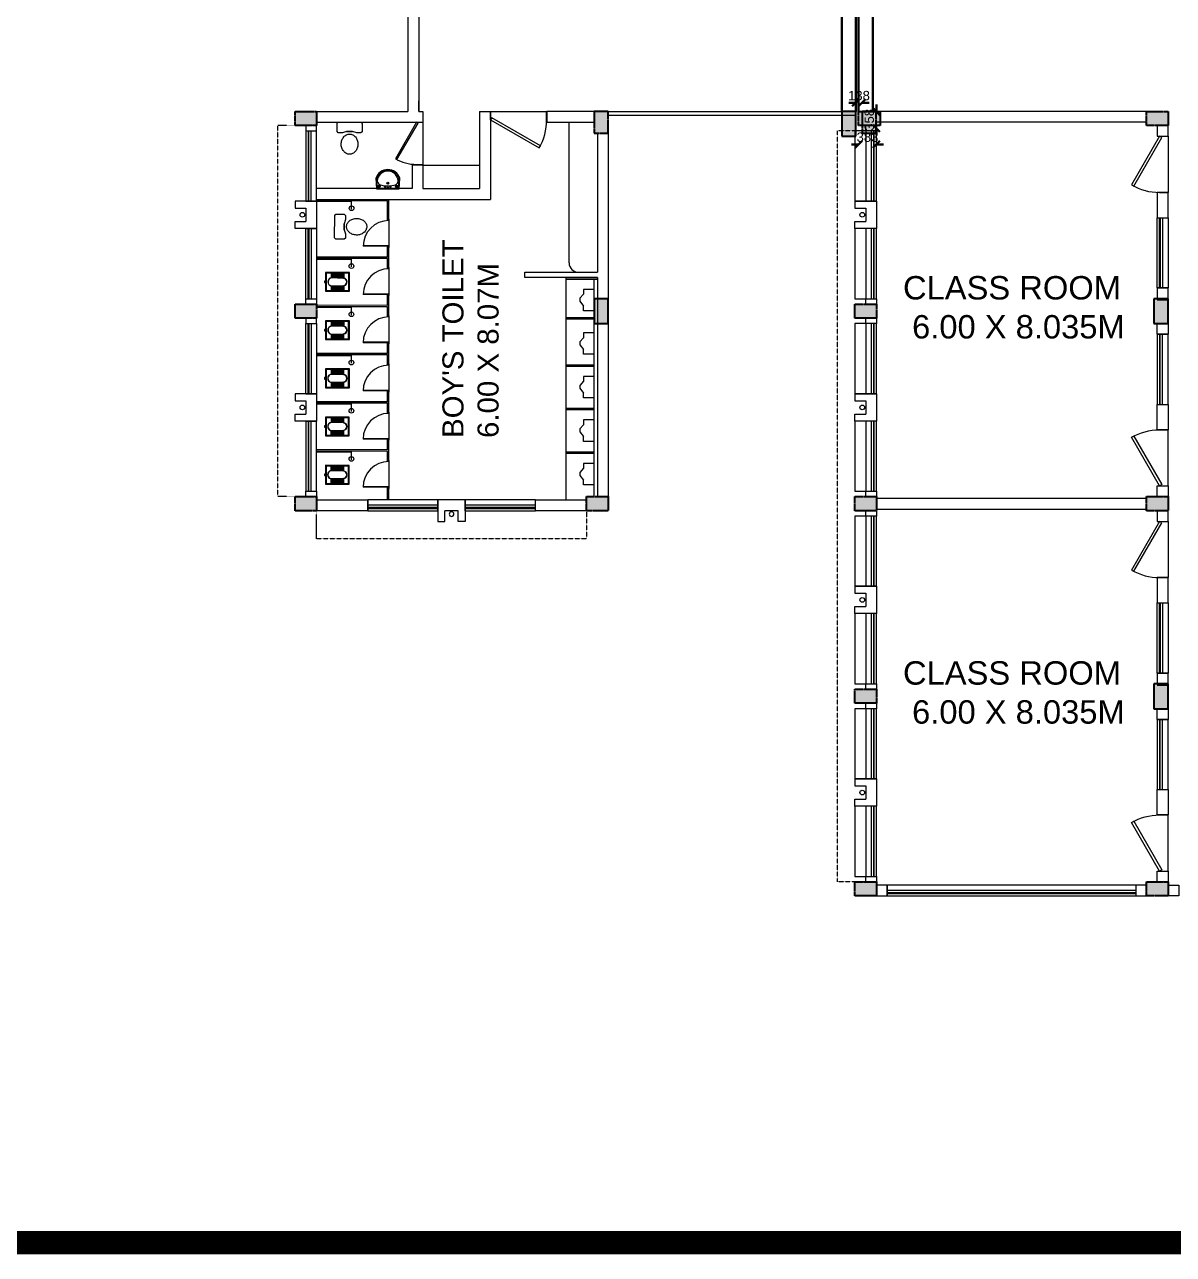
# Model space of a CAD drawing. Header units: inches. Extents: x 719368 to 6315912, y -2624014 to 446967.
# Drawn here: x 6043780 to 6068327, y -2162988 to -2136711 of the extents above; entities that cross this region are included whole.
import ezdxf
from ezdxf.lldxf.tags import DXFTag

# ---------------------------------------------------------------- set-up
doc = ezdxf.new("R2010")
doc.units = ezdxf.units.IN
doc.header["$LTSCALE"] = 20
doc.header["$MEASUREMENT"] = 0
doc.header["$PDMODE"] = 3
doc.linetypes.add('CENTER2', pattern=[1.125, 0.75, -0.125, 0.125, -0.125])
doc.linetypes.add('DASHED2', pattern=[0.375, 0.25, -0.125])
doc.layers.get('0').update_dxf_attribs({"color": 51, "lineweight": 30})
doc.layers.get('Defpoints').update_dxf_attribs({"lineweight": 25})
for name, color, linetype, lineweight in [('CLL LEV.', 252, 'Continuous', 18), ('COL HATCH', 254, 'Continuous', 5), ('COLUMN', 2, 'Continuous', 25), ('CUBICAL TOILET', 160, 'Continuous', 9), ('DOOR', 43, 'Continuous', 13), ('FIXTURE', 15, 'DASHDOT', 9), ('Furniture', 13, 'Continuous', 13), ('PROJ.', 30, 'DASHED2', 13), ('Railing', 34, 'Continuous', 20), ('STAIR', 4, 'Continuous', 25), ('Text', 7, 'Continuous', 15), ('Ventilator', 6, 'DASHED', 20), ('WALL', 1, 'Continuous', 18), ('window', 71, 'Continuous', 18), ('Window-Wall', 7, 'Continuous', 20)]:
    doc.layers.add(name, color=color, linetype=linetype, lineweight=lineweight)
doc.layers.add('expension joint', color=248, linetype='Continuous')
doc.styles.add('BOLD', font='arial.ttf')
doc.styles.add('L120', font='simplex.shx', dxfattribs={"height": 1})
tags = doc.linetypes.add('DASHDOT', pattern=[1, 0.5, -0.25, 0, -0.25]).pattern_tags.tags
tags[10:11] = [DXFTag(74, 4), DXFTag(75, 0), DXFTag(340, '0'), DXFTag(46, 1.0), DXFTag(50, 0.0), DXFTag(44, 0.0), DXFTag(45, 0.0)]
tags[8:9] = [DXFTag(74, 4), DXFTag(75, 0), DXFTag(340, '0'), DXFTag(46, 1.0), DXFTag(50, 0.0), DXFTag(44, 0.0), DXFTag(45, 0.0)]
tags[6:7] = [DXFTag(74, 4), DXFTag(75, 0), DXFTag(340, '0'), DXFTag(46, 1.0), DXFTag(50, 0.0), DXFTag(44, 0.0), DXFTag(45, 0.0)]
tags[4:5] = [DXFTag(74, 4), DXFTag(75, 0), DXFTag(340, '0'), DXFTag(46, 1.0), DXFTag(50, 0.0), DXFTag(44, 0.0), DXFTag(45, 0.0)]
tags = doc.linetypes.add('DASHED', pattern=[0.75, 0.5, -0.25]).pattern_tags.tags
tags[6:7] = [DXFTag(74, 4), DXFTag(75, 0), DXFTag(340, '0'), DXFTag(46, 1.0), DXFTag(50, 0.0), DXFTag(44, 0.0), DXFTag(45, 0.0)]
tags[4:5] = [DXFTag(74, 4), DXFTag(75, 0), DXFTag(340, '0'), DXFTag(46, 1.0), DXFTag(50, 0.0), DXFTag(44, 0.0), DXFTag(45, 0.0)]
doc.dimstyles.new('Copy of S3', dxfattribs={"dimtxt": 200, "dimasz": 150, "dimexe": 5, "dimexo": 5, "dimgap": 50, "dimtad": 1, "dimjust": 1, "dimdec": 0, "dimzin": 3, "dimdsep": 46, "dimtxsty": 'BOLD', "dimblk1": 'OBLIQUE', "dimblk2": 'OBLIQUE', "dimsah": 1, "dimcen": 0.0625, "dimdle": 5, "dimclrd": 230, "dimclre": 251, "dimclrt": 2, "dimadec": 0, "dimazin": 0, "dimtfac": 1, "dimtdec": 0, "dimtix": 1, "dimtofl": 0, "dimtmove": 2, "dimatfit": 3, "dimfxl": 0, "dimtolj": 1, "dimtzin": 2, "dimlwd": -1, "dimlwe": -1, "dimarcsym": 0})

# ---------------------------------------------------------------- blocks, each defined once
blk = doc.blocks.new('VENTILATOR')
at = {"layer": 'Ventilator', "ltscale": 0.02}
for p, q in [((-0.18, -1.5), (-0.18, 0)), ((-0.165, 0), (-0.165, -1.5))]:
    blk.add_line(p, q, dxfattribs=at)
at = {"layer": 'Window-Wall'}
for p, q in [((-0.23, 0), (0, 0)), ((-0.23, -1.5), (-0.23, 0)), ((-0.115, 0), (-0.115, -1.5)), ((0, 0), (0, -1.5)), ((-0.23, -1.5), (0, -1.5))]:
    blk.add_line(p, q, dxfattribs=at)
blk = doc.blocks.new('1.5 M Window')
at = {"layer": 'CLL LEV.'}
for p, q in [((-0.23, 0), (-0.46, 0)), ((-0.46, 0), (-0.46, -1.5)), ((-0.46, -1.5), (-0.23, -1.5))]:
    blk.add_line(p, q, dxfattribs=at)
at = {"layer": 'window'}
for p, q in [((-0.065, 0), (-0.065, -1.5)), ((-0.05, -1.5), (-0.05, 0))]:
    blk.add_line(p, q, dxfattribs=at)
at = {"layer": 'Window-Wall'}
for p, q in [((0, 0), (-0.23, 0)), ((-0.23, 0), (-0.23, -1.5)), ((-0.115, 0), (-0.115, -1.5)), ((0, -1.5), (0, 0)), ((-0.23, -1.5), (0, -1.5))]:
    blk.add_line(p, q, dxfattribs=at)
blk = doc.blocks.new('New Shaft')
at = {"layer": 'FIXTURE'}
blk.add_circle((0.327, -0.302), 0.05, dxfattribs=at)
at = {"layer": 'WALL'}
for p, q in [((0.035, 0), (0.62, 0)), ((0.035, 0), (0.035, -0.46)), ((0.185, -0.46), (0.185, -0.23)), ((0.185, -0.23), (0.47, -0.23)), ((0.47, -0.46), (0.47, -0.23)), ((0.62, 0), (0.62, -0.46)), ((0.035, -0.46), (0.185, -0.46)), ((0.62, -0.46), (0.47, -0.46))]:
    blk.add_line(p, q, dxfattribs=at)
blk = doc.blocks.new('*U81')
for p, q in [((0, 0), (0, 6)), ((40, 0), (40, 6))]:
    blk.add_line(p, q)
blk.add_lwpolyline([(0, 0), (34.64, -20), (35.52, -18.48), (0.88, 1.52)], close=True)
blk.add_arc((0, 0), 40, 330, 360)
blk = doc.blocks.new('New Doors')
at = {"layer": 'DOOR'}
blk.add_line((0, 0.18), (1.199, 0.18), dxfattribs=at)
at = {"layer": 'DOOR', "xscale": 0.0299845412869386, "yscale": 0.0299845412869386, "zscale": 0.0299845412869386}
blk.add_blockref('*U81', (0, 0), dxfattribs=at)
blk = doc.blocks.new('Urinal 1')
for p, q in [((0, 9), (9, 9)), ((0, 9), (0, -9)), ((9, 9), (9, 5)), ((12, 1), (9, 5)), ((12, -1.5), (12, 1)), ((0, -9), (9, -9)), ((9, -5), (12, -1.5)), ((9, -9), (9, -5))]:
    blk.add_line(p, q)
blk = doc.blocks.new('RH 1200')
for p, q in [((21, 0), (21, 43.3)), ((21.7, 0), (21.7, 43.3)), ((-21.7, 0), (21.7, 0)), ((21.7, 0), (21, 0))]:
    blk.add_line(p, q)
at = {"extrusion": (0, 0, -1)}
blk.add_ellipse((21.7, 0), major_axis=(-30.6, 30.6), ratio=1, start_param=5.497787, end_param=7.068583, dxfattribs=at)
blk = doc.blocks.new('GHH')
at = {"layer": 'DOOR', "ltscale": 20}
blk.add_line((3289.697, -299.103), (3289.697, -299.853), dxfattribs=at)
at = {"layer": 'DOOR', "ltscale": 20, "xscale": 0.015874999996413, "yscale": 0.015874999996413, "zscale": 0.015874999996413, "rotation": 270}
blk.add_blockref('RH 1200', (3289.697, -299.479), dxfattribs=at)
blk = doc.blocks.new('RSA CL6')
for p, q in [((5.5, 3.5), (5.5, 7.3)), ((5.9, 3.5), (5.9, 7.3)), ((6.3, 3.5), (6.3, 7.3)), ((6.7, 3.4), (6.7, 7.3)), ((7.1, 3.4), (7.1, 7.3)), ((7.5, 3.4), (7.5, 7.3)), ((7.9, 3.4), (7.9, 7.3)), ((8.3, 3.4), (8.3, 7.3)), ((8.7, 3.4), (8.7, 7.3)), ((9.1, 3.4), (9.1, 7.3)), ((9.4, 3.4), (9.4, 7.3)), ((9.8, 3.4), (9.8, 7.3)), ((10.2, 3.4), (10.2, 7.3)), ((10.6, 3.4), (10.6, 7.3)), ((11, 3.3), (11, 7.3)), ((11.4, 3.3), (11.4, 7.3)), ((11.8, 3.3), (11.8, 7.3)), ((12.2, 3.3), (12.2, 7.3)), ((12.6, 3.3), (12.6, 7.3)), ((13, 3.3), (13, 7.3)), ((13.4, 3.3), (13.4, 7.3)), ((13.8, 3.3), (13.8, 7.3)), ((14.2, 3.3), (14.2, 7.3)), ((14.6, 3.3), (14.6, 7.3)), ((15, 3.2), (15, 7.3)), ((15.4, 3.2), (15.4, 7.3)), ((15.7, 3.2), (15.7, 7.3)), ((16.1, 3.2), (16.1, 7.3)), ((16.1, 7.3), (16.1, 3.2)), ((5.5, -7.3), (5.5, -3.5)), ((5.9, -7.3), (5.9, -3.5)), ((6.3, -7.3), (6.3, -3.4)), ((6.7, -7.3), (6.7, -3.4)), ((7.1, -7.3), (7.1, -3.4)), ((7.5, -7.3), (7.5, -3.4)), ((7.9, -7.3), (7.9, -3.4)), ((8.3, -7.3), (8.3, -3.4)), ((8.7, -7.3), (8.7, -3.4)), ((9.1, -7.3), (9.1, -3.4)), ((9.4, -7.3), (9.4, -3.4)), ((9.8, -7.3), (9.8, -3.3)), ((10.2, -7.3), (10.2, -3.3)), ((10.6, -7.3), (10.6, -3.3)), ((11, -7.3), (11, -3.3)), ((11.4, -7.3), (11.4, -3.3)), ((11.8, -7.3), (11.8, -3.3)), ((12.2, -7.3), (12.2, -3.3)), ((12.6, -7.3), (12.6, -3.3)), ((13, -7.3), (13, -3.3)), ((13.4, -7.3), (13.4, -3.2)), ((13.8, -7.3), (13.8, -3.2)), ((14.2, -7.3), (14.2, -3.2)), ((14.6, -7.3), (14.6, -3.2)), ((15, -7.3), (15, -3.2)), ((15.4, -7.3), (15.4, -3.2)), ((15.7, -7.3), (15.7, -3.2)), ((16.1, -3.2), (16.1, -7.3)), ((16.1, -7.3), (16.1, -3.2))]:
    blk.add_line(p, q)
blk.add_lwpolyline([(0.8, -0.6), (0, -0.6), (0, 0.6), (0.8, 0.6)])
for points in [[(0.8, 7.9), (20.9, 7.9), (20.9, -7.9), (0.8, -7.9)], [(1.4, 7.3), (20.3, 7.3), (20.3, -7.3), (1.4, -7.3)]]:
    blk.add_lwpolyline(points, close=True)
for points in [[(5.5, 3.5), (16.1, 3.2, -0.899983), (16.1, -3.2), (5.5, -3.5, -0.799392)], [(5.5, 3.3), (16.1, 3, -0.897689), (16.1, -3), (5.6, -3.3, -0.793494), (5.5, 3.3)]]:
    blk.add_lwpolyline(points, format="xyb", close=True)
blk = doc.blocks.new('ENGLISH SHEET')
at = {"layer": 'FIXTURE'}
for p, q in [((4663.798, 251.204), (4663.773, 251.179)), ((4663.773, 251.179), (4663.773, 250.696)), ((4663.976, 251.204), (4663.798, 251.204)), ((4664.002, 251.179), (4663.976, 251.204)), ((4663.976, 251.001), (4664.002, 251.09)), ((4663.976, 250.874), (4663.976, 251.001)), ((4663.976, 251.001), (4663.976, 250.874)), ((4664.002, 251.09), (4664.002, 251.179)), ((4663.773, 250.696), (4663.798, 250.67)), ((4664.002, 250.785), (4663.976, 250.874)), ((4663.976, 250.67), (4664.002, 250.696)), ((4664.002, 250.696), (4664.002, 250.785)), ((4663.798, 250.67), (4663.976, 250.67))]:
    blk.add_line(p, q, dxfattribs=at)
blk.add_lwpolyline([(4664.459, 250.937, 0.117036), (4664.443, 251.003, 0.104338), (4664.396, 251.063, 0.09029), (4664.321, 251.105, 0.09898), (4664.243, 251.115, 0.08237), (4664.159, 251.101, 0.09029), (4664.09, 251.063, 0.104338), (4664.043, 251.003, 0.117036), (4664.027, 250.937, 0.117036), (4664.043, 250.871, 0.104338), (4664.09, 250.811, 0.09029), (4664.159, 250.773, 0.08237), (4664.243, 250.759, 0.08237), (4664.327, 250.773, 0.09029), (4664.396, 250.811, 0.104338), (4664.443, 250.871, 0.117036)], format="xyb", close=True, dxfattribs=at)
blk = doc.blocks.new('RSA BASIN 9')
for points in [[(-0.1, -16.2, 0.340881), (10, -9, 0.074195), (10.1, -8.9), (9.5, 0), (-9.5, 0), (-10, -8.8, 0.082611), (-10, -9.2, 0.330812), (-0.1, -16.2)], [(0, -15, 0.391482), (8.9, -6.7, 0.252869), (6.5, -3.5, 0.087242), (0, -2.5, 0.079484), (-6.5, -3.5, 0.2542), (-8.8, -6.7, 0.39026), (0, -15)], [(-8.6, -2, -0.907437), (-8.4, -1.8), (-7.5, -2.6, -0.907437), (-7.6, -2.7)], [(-8.2, -1.6, -0.907437), (-8.1, -1.5), (-7.1, -2.3, -0.907437), (-7.3, -2.4)], [(-7.8, -1.3, -0.907437), (-7.7, -1.2), (-6.8, -1.9, -0.907437), (-6.9, -2.1)], [(7.8, -1.3, 0.907437), (7.7, -1.2), (6.8, -1.9, 0.907437), (6.9, -2.1)], [(8.2, -1.6, 0.907437), (8.1, -1.5), (7.1, -2.3, 0.907437), (7.3, -2.4)], [(8.6, -2, 0.907437), (8.4, -1.8), (7.5, -2.6, 0.907437), (7.6, -2.7)]]:
    blk.add_lwpolyline(points, format="xyb", close=True)
for points in [[(-5.9, -3.3), (-6.2, -3, -0.183787), (-6.2, -2.7, 0.126662), (-6.2, -2.4), (-6.6, -1.4, 0.35453), (-7.1, -1), (-8.7, -1, 0.414214), (-9.1, -1.4), (-9.6, -9.1, 0.329849), (-0.1, -15.8, 0.338736), (9.6, -8.9, 0.075632), (9.7, -8.8), (9.1, -1.4, 0.414214), (8.7, -1), (7.1, -1, 0.35453), (6.6, -1.4), (6.2, -2.4, 0.126662), (6.2, -2.7, -0.183787), (6.2, -3), (5.9, -3.3)], [(-6.2, -3.4), (-6.2, -3.3, 0.220542), (-6.5, -3.1), (-8.7, -2.8, -0.361119), (-9.2, -2.3)], [(6.2, -3.4), (6.2, -3.3, -0.220542), (6.5, -3.1), (8.7, -2.8, 0.358803), (9.2, -2.3, 0.358803)]]:
    blk.add_lwpolyline(points, format="xyb")
for centre, radius in [((-2.3, -1.6), 0.399), ((0, -4.8), 0.771), ((0, -4.8), 0.602), ((0, -1.2), 0.399), ((2.3, -1.5), 0.399)]:
    blk.add_circle(centre, radius)
blk = doc.blocks.new('_Oblique')
at = {"layer": 'STAIR', "color": 0, "lineweight": -2}
blk.add_line((-0.5, -0.5), (0.5, 0.5), dxfattribs=at)
blk = doc.blocks.new('*D724')
at = {"color": 230}
for p, q in [((6061981, -2138568), (6061981, -2138418)), ((6061981, -2138925), (6061981, -2139075))]:
    blk.add_line(p, q, dxfattribs=at)
at = {"color": 251}
for p, q in [((6061981, -2138568), (6061976, -2138568)), ((6061981, -2138925), (6061976, -2138925))]:
    blk.add_line(p, q, dxfattribs=at)
at = {"layer": 'Defpoints', "color": 0}
for p in [(6061981, -2138568), (6061981, -2138568), (6061981, -2138925)]:
    blk.add_point(p, dxfattribs=at)
at = {"color": 230, "xscale": 150, "yscale": 150, "zscale": 150}
for p, rotation in [((6061981, -2138568), 270), ((6061981, -2138925), 90)]:
    blk.add_blockref('_Oblique', p, dxfattribs=dict(at, rotation=rotation))
at = {"color": 2, "insert": (6061829, -2138746), "char_height": 200, "attachment_point": 5, "rotation": 90, "style": 'BOLD'}
blk.add_mtext('\\A1;358', dxfattribs=at)
blk = doc.blocks.new('*D725')
at = {"color": 230}
for p, q in [((6061599, -2139271), (6061449, -2139271)), ((6061981, -2139271), (6062131, -2139271))]:
    blk.add_line(p, q, dxfattribs=at)
at = {"color": 251}
for p, q in [((6061599, -2139268), (6061599, -2139276)), ((6061981, -2139268), (6061981, -2139276))]:
    blk.add_line(p, q, dxfattribs=at)
at = {"layer": 'Defpoints', "color": 0}
for p in [(6061599, -2138868), (6061981, -2138983), (6061599, -2139271)]:
    blk.add_point(p, dxfattribs=at)
at = {"color": 230, "xscale": 150, "yscale": 150, "zscale": 150}
blk.add_blockref('_Oblique', (6061599, -2139271), dxfattribs=at)
at = {"color": 230, "xscale": 150, "yscale": 150, "zscale": 150, "rotation": 180}
blk.add_blockref('_Oblique', (6061981, -2139271), dxfattribs=at)
at = {"color": 2, "insert": (6061790, -2139118), "char_height": 200, "attachment_point": 5, "style": 'BOLD'}
blk.add_mtext('\\A1;383', dxfattribs=at)
blk = doc.blocks.new('*D726')
at = {"color": 230}
for p, q in [((6061539, -2138381), (6061389, -2138381)), ((6061676, -2138381), (6061826, -2138381))]:
    blk.add_line(p, q, dxfattribs=at)
at = {"color": 251}
for p, q in [((6061539, -2138384), (6061539, -2138376)), ((6061676, -2138384), (6061676, -2138376))]:
    blk.add_line(p, q, dxfattribs=at)
at = {"layer": 'Defpoints', "color": 0}
for p in [(6061539, -2138381), (6061539, -2138868), (6061676, -2138868)]:
    blk.add_point(p, dxfattribs=at)
at = {"color": 230, "xscale": 150, "yscale": 150, "zscale": 150}
blk.add_blockref('_Oblique', (6061539, -2138381), dxfattribs=at)
at = {"color": 230, "xscale": 150, "yscale": 150, "zscale": 150, "rotation": 180}
blk.add_blockref('_Oblique', (6061676, -2138381), dxfattribs=at)
at = {"color": 2, "insert": (6061608, -2138229), "char_height": 200, "attachment_point": 5, "style": 'BOLD'}
blk.add_mtext('\\A1;138', dxfattribs=at)

msp = doc.modelspace()

# ---------------------------------------------------------------- hatches: boundary and pattern name
at = {"layer": 'COL HATCH', "linetype": 'CENTER2'}
h = msp.add_hatch(color=3, dxfattribs=at)
h.dxf.hatch_style = 1
h.paths.add_polyline_path([(6056248.0684, -2138567.691), (6055948.0684, -2138567.691), (6055948.0684, -2139027.691), (6056248.0684, -2139027.691)])
h = msp.add_hatch(color=3, dxfattribs=at)
h.dxf.hatch_style = 1
h.paths.add_polyline_path([(6056248.0684, -2138567.691), (6055948.0684, -2138567.691), (6055948.0684, -2139027.691), (6056248.0684, -2139027.691)])
h = msp.add_hatch(color=3, dxfattribs=at)
h.dxf.hatch_style = 1
h.paths.add_polyline_path([(6056248.0684, -2138567.691), (6055948.0684, -2138567.691), (6055948.0684, -2139027.691), (6056248.0684, -2139027.691)])
h = msp.add_hatch(color=3, dxfattribs=at)
h.dxf.hatch_style = 1
h.paths.add_polyline_path([(6056248.0684, -2138567.691), (6055948.0684, -2138567.691), (6055948.0684, -2139027.691), (6056248.0684, -2139027.691)])
at = {"layer": 'COL HATCH'}
h = msp.add_hatch(color=3, dxfattribs=at)
h.dxf.hatch_style = 1
h.paths.add_polyline_path([(6061538.9477, -2138567.691), (6061238.9477, -2138567.691), (6061238.9477, -2139097.691), (6061538.9477, -2139097.691)])
at = {"layer": 'COL HATCH', "linetype": 'CENTER2'}
h = msp.add_hatch(color=3, dxfattribs=at)
h.dxf.hatch_style = 1
h.paths.add_polyline_path([(6062058.6537, -2138567.691), (6062058.6537, -2138867.691), (6061598.6537, -2138867.691), (6061598.6537, -2138567.691)])
h = msp.add_hatch(color=3, dxfattribs=at)
h.dxf.hatch_style = 1
h.paths.add_polyline_path([(6061676.4477, -2139027.691), (6061976.4477, -2139027.691), (6061976.4477, -2138567.691), (6061676.4477, -2138567.691)])
h = msp.add_hatch(color=3, dxfattribs=at)
h.dxf.hatch_style = 1
h.paths.add_polyline_path([(6068211.4477, -2138567.691), (6068211.4477, -2138867.691), (6067751.4477, -2138867.691), (6067751.4477, -2138567.691)])
at = {"layer": 'COL HATCH'}
h = msp.add_hatch(color=3, dxfattribs=at)
h.dxf.hatch_style = 1
h.paths.add_polyline_path([(6056248.0684, -2142567.691), (6055948.0684, -2142567.691), (6055948.0684, -2143097.691), (6056248.0684, -2143097.691)])
h = msp.add_hatch(color=3, dxfattribs=at)
h.dxf.hatch_style = 1
h.paths.add_polyline_path([(6068211.4477, -2142567.691), (6067911.4477, -2142567.691), (6067911.4477, -2143097.691), (6068211.4477, -2143097.691)])
at = {"layer": 'COL HATCH', "linetype": 'CENTER2'}
h = msp.add_hatch(color=3, dxfattribs=at)
h.dxf.hatch_style = 1
h.paths.add_polyline_path([(6050018.0684, -2142682.691), (6050018.0684, -2142982.691), (6049558.0684, -2142982.691), (6049558.0684, -2142682.691)])
h = msp.add_hatch(color=3, dxfattribs=at)
h.dxf.hatch_style = 1
h.paths.add_polyline_path([(6061981.4477, -2142682.691), (6061981.4477, -2142982.691), (6061521.4477, -2142982.691), (6061521.4477, -2142682.691)])
h = msp.add_hatch(color=3, dxfattribs=at)
h.dxf.hatch_style = 1
h.paths.add_polyline_path([(6050018.0684, -2146797.691), (6050018.0684, -2147097.691), (6049558.0684, -2147097.691), (6049558.0684, -2146797.691)])
h = msp.add_hatch(color=3, dxfattribs=at)
h.dxf.hatch_style = 1
h.paths.add_polyline_path([(6056248.0684, -2146797.691), (6056248.0684, -2147097.691), (6055788.0684, -2147097.691), (6055788.0684, -2146797.691)])
h = msp.add_hatch(color=3, dxfattribs=at)
h.dxf.hatch_style = 1
h.paths.add_polyline_path([(6061981.4477, -2146797.691), (6061981.4477, -2147097.691), (6061521.4477, -2147097.691), (6061521.4477, -2146797.691)])
h = msp.add_hatch(color=3, dxfattribs=at)
h.dxf.hatch_style = 1
h.paths.add_polyline_path([(6068211.4477, -2146797.691), (6068211.4477, -2147097.691), (6067751.4477, -2147097.691), (6067751.4477, -2146797.691)])
at = {"layer": 'COL HATCH'}
h = msp.add_hatch(color=3, dxfattribs=at)
h.dxf.hatch_style = 1
h.paths.add_polyline_path([(6068211.4477, -2150797.691), (6067911.4477, -2150797.691), (6067911.4477, -2151327.691), (6068211.4477, -2151327.691)])
at = {"layer": 'COL HATCH', "linetype": 'CENTER2'}
h = msp.add_hatch(color=3, dxfattribs=at)
h.dxf.hatch_style = 1
h.paths.add_polyline_path([(6061981.4477, -2150912.691), (6061981.4477, -2151212.691), (6061521.4477, -2151212.691), (6061521.4477, -2150912.691)])
h = msp.add_hatch(color=3, dxfattribs=at)
h.dxf.hatch_style = 1
h.paths.add_polyline_path([(6061981.4477, -2155027.691), (6061981.4477, -2155327.691), (6061521.4477, -2155327.691), (6061521.4477, -2155027.691)])
h = msp.add_hatch(color=3, dxfattribs=at)
h.dxf.hatch_style = 1
h.paths.add_polyline_path([(6068211.4477, -2155027.691), (6068211.4477, -2155327.691), (6067751.4477, -2155327.691), (6067751.4477, -2155027.691)])
at = {"layer": 'COLUMN', "linetype": 'CENTER2'}
h = msp.add_hatch(color=3, dxfattribs=at)
h.dxf.hatch_style = 1
h.paths.add_polyline_path([(6050018.0684, -2138567.691), (6050018.0684, -2138867.691), (6049558.0684, -2138867.691), (6049558.0684, -2138567.691)])

# ---------------------------------------------------------------- linework, layer by layer
at = {"color": 0}
for p, q in [((6061238.9477, -2135217.691), (6061238.9477, -2138567.691)), ((6061538.9477, -2135217.691), (6061538.9477, -2138567.691)), ((6061601.4477, -2135217.691), (6061601.4477, -2138567.691)), ((6061601.4477, -2135217.691), (6061601.4477, -2138567.691)), ((6061901.4477, -2135217.8854), (6061901.4477, -2138567.691))]:
    msp.add_line(p, q, dxfattribs=at)
at = {"color": 2, "const_width": 500}
msp.add_lwpolyline([(6163985.6268, -2162738.4634), (5919146.0467, -2162738.4634), (5919146.0467, -2110683.5862), (6163985.6268, -2110683.5862)], close=True, dxfattribs=at)
at = {"layer": 'COLUMN', "color": 3}
for p, q in [((6061238.9477, -2138567.691), (6061238.9477, -2139097.691)), ((6061538.9477, -2138567.691), (6061238.9477, -2138567.691)), ((6061538.9477, -2139097.691), (6061538.9477, -2138567.691)), ((6061238.9477, -2139097.691), (6061538.9477, -2139097.691)), ((6055948.0684, -2142567.691), (6055948.0684, -2143097.691)), ((6056248.0684, -2142567.691), (6055948.0684, -2142567.691)), ((6056248.0684, -2143097.691), (6056248.0684, -2142567.691)), ((6067911.4477, -2142567.691), (6067911.4477, -2143097.691)), ((6068211.4477, -2142567.691), (6067911.4477, -2142567.691)), ((6068211.4477, -2143097.691), (6068211.4477, -2142567.691)), ((6055948.0684, -2143097.691), (6056248.0684, -2143097.691)), ((6067911.4477, -2143097.691), (6068211.4477, -2143097.691)), ((6067911.4477, -2150797.691), (6067911.4477, -2151327.691)), ((6068211.4477, -2150797.691), (6067911.4477, -2150797.691)), ((6068211.4477, -2151327.691), (6068211.4477, -2150797.691)), ((6067911.4477, -2151327.691), (6068211.4477, -2151327.691))]:
    msp.add_line(p, q, dxfattribs=at)
at = {"layer": 'COLUMN', "color": 3, "linetype": 'CENTER2'}
for points in [[(6050018.0684, -2138567.691), (6050018.0684, -2138867.691), (6049558.0684, -2138867.691), (6049558.0684, -2138567.691), (6050018.0684, -2138567.691)], [(6056248.0684, -2138567.691), (6055948.0684, -2138567.691), (6055948.0684, -2139027.691), (6056248.0684, -2139027.691), (6056248.0684, -2138567.691)], [(6056248.0684, -2138567.691), (6055948.0684, -2138567.691), (6055948.0684, -2139027.691), (6056248.0684, -2139027.691), (6056248.0684, -2138567.691)], [(6056248.0684, -2138567.691), (6055948.0684, -2138567.691), (6055948.0684, -2139027.691), (6056248.0684, -2139027.691), (6056248.0684, -2138567.691)], [(6056248.0684, -2138567.691), (6055948.0684, -2138567.691), (6055948.0684, -2139027.691), (6056248.0684, -2139027.691), (6056248.0684, -2138567.691)], [(6062058.6537, -2138567.691), (6062058.6537, -2138867.691), (6061598.6537, -2138867.691), (6061598.6537, -2138567.691), (6062058.6537, -2138567.691)], [(6061676.4477, -2139027.691), (6061976.4477, -2139027.691), (6061976.4477, -2138567.691), (6061676.4477, -2138567.691), (6061676.4477, -2139027.691)], [(6068211.4477, -2138567.691), (6068211.4477, -2138867.691), (6067751.4477, -2138867.691), (6067751.4477, -2138567.691), (6068211.4477, -2138567.691)], [(6050018.0684, -2142682.691), (6050018.0684, -2142982.691), (6049558.0684, -2142982.691), (6049558.0684, -2142682.691), (6050018.0684, -2142682.691)], [(6061981.4477, -2142682.691), (6061981.4477, -2142982.691), (6061521.4477, -2142982.691), (6061521.4477, -2142682.691), (6061981.4477, -2142682.691)], [(6050018.0684, -2146797.691), (6050018.0684, -2147097.691), (6049558.0684, -2147097.691), (6049558.0684, -2146797.691), (6050018.0684, -2146797.691)], [(6056248.0684, -2146797.691), (6056248.0684, -2147097.691), (6055788.0684, -2147097.691), (6055788.0684, -2146797.691), (6056248.0684, -2146797.691)], [(6061981.4477, -2146797.691), (6061981.4477, -2147097.691), (6061521.4477, -2147097.691), (6061521.4477, -2146797.691), (6061981.4477, -2146797.691)], [(6068211.4477, -2146797.691), (6068211.4477, -2147097.691), (6067751.4477, -2147097.691), (6067751.4477, -2146797.691), (6068211.4477, -2146797.691)], [(6061981.4477, -2150912.691), (6061981.4477, -2151212.691), (6061521.4477, -2151212.691), (6061521.4477, -2150912.691), (6061981.4477, -2150912.691)], [(6061981.4477, -2155027.691), (6061981.4477, -2155327.691), (6061521.4477, -2155327.691), (6061521.4477, -2155027.691), (6061981.4477, -2155027.691)], [(6068211.4477, -2155027.691), (6068211.4477, -2155327.691), (6067751.4477, -2155327.691), (6067751.4477, -2155027.691), (6068211.4477, -2155027.691)]]:
    msp.add_lwpolyline(points, dxfattribs=at)
at = {"layer": 'CUBICAL TOILET'}
for p, q in [((6051535.5416, -2140474.7156), (6050018.0684, -2140473.7323)), ((6051535.2729, -2140889.3728), (6051535.5416, -2140474.7156)), ((6051565.2729, -2140889.3923), (6051565.561, -2140444.735)), ((6051565.2729, -2140889.3923), (6051535.2729, -2140889.3728)), ((6051534.7608, -2141679.7153), (6051534.9038, -2141459.0055)), ((6051534.9038, -2141459.0055), (6051564.9038, -2141459.0249)), ((6051564.7608, -2141679.7347), (6051564.9038, -2141459.0249)), ((6051534.7413, -2141709.7153), (6050014.7417, -2141708.7304)), ((6051534.7608, -2141679.7153), (6050014.7611, -2141678.7304)), ((6051534.6055, -2141919.3726), (6051534.7413, -2141709.7153)), ((6051564.6055, -2141919.3921), (6051564.7608, -2141679.7347)), ((6051564.6055, -2141919.3921), (6051534.6055, -2141919.3726)), ((6051534.0934, -2142709.7151), (6051534.2364, -2142489.0053)), ((6051534.2364, -2142489.0053), (6051564.2364, -2142489.0247)), ((6051564.0934, -2142709.7345), (6051564.2364, -2142489.0247)), ((6051534.0739, -2142739.7151), (6050017.8124, -2142738.7326)), ((6051534.0934, -2142709.7151), (6050017.8319, -2142708.7326)), ((6051533.9381, -2142949.3724), (6051534.0739, -2142739.7151)), ((6051563.9381, -2142949.3918), (6051564.0934, -2142709.7345)), ((6051563.9381, -2142949.3918), (6051533.9381, -2142949.3724)), ((6051533.426, -2143739.7149), (6051533.569, -2143519.0051)), ((6051533.569, -2143519.0051), (6051563.569, -2143519.0245)), ((6051563.4259, -2143739.7343), (6051563.569, -2143519.0245)), ((6051533.4065, -2143769.7149), (6050013.4068, -2143768.7299)), ((6051533.426, -2143739.7149), (6050013.4263, -2143738.73)), ((6051533.2707, -2143979.3722), (6051533.4065, -2143769.7149)), ((6051563.2707, -2143979.3916), (6051563.4259, -2143739.7343)), ((6051563.2707, -2143979.3916), (6051533.2707, -2143979.3722)), ((6051532.7585, -2144769.7147), (6051532.9016, -2144549.0048)), ((6051532.9016, -2144549.0048), (6051562.9015, -2144549.0243)), ((6051562.7585, -2144769.7341), (6051562.9015, -2144549.0243)), ((6051532.7391, -2144799.7146), (6050012.7394, -2144798.7297)), ((6051532.7585, -2144769.7147), (6050012.7589, -2144768.7297)), ((6051532.6032, -2145009.372), (6051532.7391, -2144799.7146)), ((6051562.6032, -2145009.3914), (6051532.6032, -2145009.372)), ((6051562.6032, -2145009.3914), (6051562.7585, -2144769.7341)), ((6051532.0911, -2145799.7144), (6050012.0914, -2145798.7295)), ((6051532.0911, -2145799.7144), (6051532.2341, -2145579.0046)), ((6051532.2341, -2145579.0046), (6051562.2341, -2145579.0241)), ((6051561.9358, -2146039.3912), (6051562.0911, -2145799.7339)), ((6051562.0911, -2145799.7339), (6051562.2341, -2145579.0241)), ((6051532.0717, -2145829.7144), (6050012.072, -2145828.7295)), ((6051531.9358, -2146039.3718), (6051532.0717, -2145829.7144)), ((6051561.9358, -2146039.3912), (6051531.9358, -2146039.3718)), ((6051531.401, -2146864.7142), (6051531.5667, -2146609.0044)), ((6051531.5667, -2146609.0044), (6051561.5667, -2146609.0239)), ((6051561.401, -2146864.7337), (6051561.5667, -2146609.0239))]:
    msp.add_line(p, q, dxfattribs=at)
at = {"layer": 'expension joint'}
msp.add_line((6061538.9477, -2135217.691), (6061538.9477, -2138567.691), dxfattribs=at)
at = {"layer": 'FIXTURE'}
for p, q in [((6055415.5026, -2141802.3853), (6055415.5026, -2138797.691)), ((6055349.204, -2146867.4974), (6055349.204, -2142117.4974)), ((6055349.204, -2142117.4974), (6056018.0684, -2142117.4974)), ((6055615.3729, -2142002.5148), (6056018.0684, -2142002.4974)), ((6055348.8512, -2142147.4974), (6056019.204, -2142147.4974)), ((6055949.204, -2144637.4974), (6055949.204, -2142147.4974)), ((6055348.9029, -2142967.67), (6055948.9029, -2142967.67)), ((6055348.9029, -2142997.67), (6055948.9029, -2142997.67)), ((6055949.204, -2146797.4974), (6055949.204, -2143062.4974)), ((6055348.8512, -2143977.4974), (6055948.8512, -2143977.4974)), ((6055348.8512, -2144007.4974), (6055948.8512, -2144007.4974)), ((6055348.4984, -2144907.4974), (6055948.4984, -2144907.4974)), ((6055348.4984, -2144937.4974), (6055948.4984, -2144937.4974)), ((6055348.1456, -2145837.4974), (6055948.1456, -2145837.4974)), ((6055348.1456, -2145867.4974), (6055948.1456, -2145867.4974))]:
    msp.add_line(p, q, dxfattribs=at)
at = {"layer": 'FIXTURE', "ltscale": 0.05}
for p, q in [((6050018.0684, -2140486.1578), (6050765.5337, -2140486.6422)), ((6050765.4263, -2140652.4836), (6050765.5337, -2140486.6422)), ((6050014.7336, -2141721.1559), (6050764.7335, -2141721.6419)), ((6050764.626, -2141887.4833), (6050764.7335, -2141721.6419)), ((6050017.8044, -2142751.1581), (6050764.0661, -2142751.6417)), ((6050763.9586, -2142917.4831), (6050764.0661, -2142751.6417)), ((6050013.3988, -2143781.1555), (6050763.3987, -2143781.6415)), ((6050763.2912, -2143947.4829), (6050763.3987, -2143781.6415)), ((6050012.7314, -2144811.1553), (6050762.7312, -2144811.6413)), ((6050762.6238, -2144977.4827), (6050762.7312, -2144811.6413)), ((6050012.064, -2145841.1551), (6050762.0638, -2145841.641)), ((6050761.9564, -2146007.4825), (6050762.0638, -2145841.641))]:
    msp.add_line(p, q, dxfattribs=at)
for centre in [(6050765.4365, -2140636.6421), (6050764.6363, -2141871.6419), (6050763.9689, -2142901.6417), (6050763.3015, -2143931.6414), (6050762.6341, -2144961.6412), (6050761.9666, -2145991.641)]:
    msp.add_circle(centre, 50, dxfattribs=at)
at = {"layer": 'FIXTURE'}
msp.add_arc((6055615.5025, -2141802.5149), 200, 179.96287377, 269.96287377, dxfattribs=at)
at = {"layer": 'Furniture'}
msp.add_line((6052288.0667, -2139717.8751), (6053501.9783, -2139717.8743), dxfattribs=at)
at = {"layer": 'PROJ.'}
for p, q in [((6049188.0684, -2146797.691), (6049188.0684, -2138867.691)), ((6061151.4477, -2155027.691), (6061151.4477, -2138982.691)), ((6061751.4477, -2138982.691), (6061151.4477, -2138982.691)), ((6055788.0684, -2147097.6457), (6055788.0684, -2147697.6683)), ((6055788.0684, -2147697.6683), (6050018.0684, -2147697.6683)), ((6061751.4477, -2155027.691), (6061151.4477, -2155027.691))]:
    msp.add_line(p, q, dxfattribs=at)
at = {"layer": 'PROJ.', "ltscale": 0.05}
for p, q in [((6049788.0684, -2138867.691), (6049188.0684, -2138867.691)), ((6049788.0684, -2146797.691), (6049188.0684, -2146797.691)), ((6050018.0684, -2147697.6683), (6050018.0684, -2147097.6683))]:
    msp.add_line(p, q, dxfattribs=at)
at = {"layer": 'Railing'}
for p, q in [((6056248.0684, -2138567.691), (6061521.4477, -2138567.691)), ((6056248.0684, -2138647.691), (6061521.4477, -2138647.691)), ((6058551.4477, -2138567.691), (6061521.4477, -2138567.691)), ((6058551.4477, -2138647.691), (6061521.4477, -2138647.691))]:
    msp.add_line(p, q, dxfattribs=at)
at = {"layer": 'WALL'}
for p, q in [((6051972.2555, -2134987.7284), (6051972.2555, -2138567.6455)), ((6052202.2555, -2135217.7284), (6052202.2555, -2138567.6455)), ((6050018.0684, -2138567.691), (6051972.2555, -2138567.6357)), ((6052202.2555, -2138567.6292), (6052288.0684, -2138567.6268)), ((6052288.0684, -2138567.6268), (6052288.0783, -2138797.6538)), ((6053501.9778, -2138567.691), (6053501.9778, -2138797.691)), ((6053501.9778, -2138567.691), (6053731.9778, -2138567.691)), ((6053731.9778, -2138567.691), (6053731.9778, -2140444.7338)), ((6055948.0684, -2138567.691), (6054941.8509, -2138567.691)), ((6054941.8509, -2138567.691), (6054941.8509, -2138797.691)), ((6055948.0684, -2138797.691), (6055948.0684, -2138567.691)), ((6067751.4477, -2138567.691), (6061981.4477, -2138567.691)), ((6050018.0783, -2138797.691), (6052288.0783, -2138797.6154)), ((6053501.9778, -2138797.691), (6053501.9786, -2140214.7338)), ((6054941.8509, -2138797.691), (6055948.0684, -2138797.691)), ((6067751.4477, -2138797.691), (6061981.4477, -2138797.691)), ((6056018.0684, -2139027.691), (6056018.0684, -2142002.4974)), ((6056248.0684, -2139027.691), (6056248.0684, -2146797.691)), ((6052058.0684, -2139717.8751), (6052058.0684, -2140214.7342)), ((6052288.0667, -2139717.8751), (6052058.0684, -2139717.8751)), ((6052288.0667, -2139717.8751), (6052288.0679, -2140214.7338)), ((6052058.0684, -2140214.7342), (6050018.0684, -2140214.7376)), ((6050018.0684, -2140444.7338), (6050018.0684, -2140214.7376)), ((6052288.0676, -2140214.7338), (6053501.9786, -2140214.7338)), ((6050018.0684, -2140444.7338), (6053731.9786, -2140444.7338)), ((6049788.0684, -2141067.6911), (6050018.0684, -2141067.6911)), ((6056018.0684, -2142117.4974), (6056018.0684, -2146797.691)), ((6068211.425, -2142602.691), (6067981.425, -2142602.691)), ((6061981.4477, -2146832.691), (6067751.4477, -2146832.691)), ((6061981.4477, -2147062.691), (6067751.4477, -2147062.691)), ((6068211.425, -2150832.691), (6067981.425, -2150832.691))]:
    msp.add_line(p, q, dxfattribs=at)
at = {"layer": 'WALL', "linetype": 'CENTER2'}
for p, q in [((6051695.5684, -2138567.603), (6051925.5684, -2138567.603)), ((6052288.0684, -2138567.603), (6052288.0684, -2138797.603))]:
    msp.add_line(p, q, dxfattribs=at)
at = {"layer": 'WALL'}
for points in [[(6052202.2555, -2138567.6455), (6052202.2555, -2138337.6455)], [(6061751.4477, -2138867.691), (6061981.4477, -2138867.691), (6061981.4477, -2138982.691), (6061751.4477, -2138982.691), (6061751.4477, -2138867.691)], [(6068211.4477, -2138867.691), (6067981.4477, -2138867.691), (6067981.4477, -2139097.691), (6068211.4477, -2139097.691), (6068211.4477, -2138867.691)], [(6056018.0684, -2142117.4974), (6054471.5036, -2142117.4974), (6054471.5036, -2142002.4974), (6056018.0684, -2142002.4974)], [(6068211.4477, -2142337.691), (6067981.4477, -2142337.691), (6067981.4477, -2142567.691), (6068211.4477, -2142567.691), (6068211.4477, -2142337.691)], [(6049788.0684, -2142567.6911), (6050018.0684, -2142567.6911), (6050018.0684, -2142682.6911), (6049788.0684, -2142682.6911), (6049788.0684, -2142567.6911)], [(6061751.4477, -2142567.691), (6061981.4477, -2142567.691), (6061981.4477, -2142682.691), (6061751.4477, -2142682.691), (6061751.4477, -2142567.691)], [(6049788.0684, -2143097.691), (6050018.0684, -2143097.691), (6050018.0684, -2142982.691), (6049788.0684, -2142982.691), (6049788.0684, -2143097.691)], [(6061751.4477, -2142982.691), (6061981.4477, -2142982.691), (6061981.4477, -2143097.691), (6061751.4477, -2143097.691), (6061751.4477, -2142982.691)], [(6068211.4477, -2143327.691), (6067981.4477, -2143327.691), (6067981.4477, -2143097.691), (6068211.4477, -2143097.691), (6068211.4477, -2143327.691)], [(6068211.4477, -2146797.691), (6067981.4477, -2146797.691), (6067981.4477, -2146567.691), (6068211.4477, -2146567.691), (6068211.4477, -2146797.691)], [(6049788.0684, -2146682.691), (6050018.0684, -2146682.691), (6050018.0684, -2146797.691), (6049788.0684, -2146797.691), (6049788.0684, -2146682.691)], [(6061751.425, -2146682.691), (6061981.425, -2146682.691), (6061981.425, -2146797.691), (6061751.425, -2146797.691), (6061751.425, -2146682.691)], [(6061751.4477, -2146682.691), (6061981.4477, -2146682.691), (6061981.4477, -2146797.691), (6061751.4477, -2146797.691), (6061751.4477, -2146682.691)], [(6051110.5684, -2146867.691), (6051110.5684, -2147097.691), (6050018.0684, -2147097.691), (6050018.0684, -2146867.691), (6051110.5684, -2146867.691)], [(6055788.0684, -2146867.6683), (6055788.0684, -2147097.6683), (6054695.5684, -2147097.6683), (6054695.5684, -2146867.6683), (6055788.0684, -2146867.6683)], [(6061751.4477, -2147097.691), (6061981.4477, -2147097.691), (6061981.4477, -2147212.691), (6061751.4477, -2147212.691), (6061751.4477, -2147097.691)], [(6068211.4477, -2147097.691), (6067981.4477, -2147097.691), (6067981.4477, -2147327.691), (6068211.4477, -2147327.691), (6068211.4477, -2147097.691)], [(6061751.4477, -2150797.691), (6061981.4477, -2150797.691), (6061981.4477, -2150912.691), (6061751.4477, -2150912.691), (6061751.4477, -2150797.691)], [(6068211.4477, -2150567.691), (6067981.4477, -2150567.691), (6067981.4477, -2150797.691), (6068211.4477, -2150797.691), (6068211.4477, -2150567.691)], [(6061751.4477, -2151212.691), (6061981.4477, -2151212.691), (6061981.4477, -2151327.691), (6061751.4477, -2151327.691), (6061751.4477, -2151212.691)], [(6068211.4477, -2151557.691), (6067981.4477, -2151557.691), (6067981.4477, -2151327.691), (6068211.4477, -2151327.691), (6068211.4477, -2151557.691)], [(6061751.425, -2154912.691), (6061981.425, -2154912.691), (6061981.425, -2155027.691), (6061751.425, -2155027.691), (6061751.425, -2154912.691)], [(6061751.4477, -2154912.691), (6061981.4477, -2154912.691), (6061981.4477, -2155027.691), (6061751.4477, -2155027.691), (6061751.4477, -2154912.691)], [(6068211.4477, -2155027.691), (6067981.4477, -2155027.691), (6067981.4477, -2154797.691), (6068211.4477, -2154797.691), (6068211.4477, -2155027.691)], [(6061981.4477, -2155327.691), (6062211.4477, -2155327.691), (6062211.4477, -2155097.691), (6061981.4477, -2155097.691), (6061981.4477, -2155327.691)], [(6067521.4477, -2155327.691), (6067751.4477, -2155327.691), (6067751.4477, -2155097.691), (6067521.4477, -2155097.691), (6067521.4477, -2155327.691)], [(6068441.4477, -2155327.691), (6068211.4477, -2155327.691), (6068211.4477, -2155097.691), (6068441.4477, -2155097.691), (6068441.4477, -2155327.691)]]:
    msp.add_lwpolyline(points, dxfattribs=at)
at = {"layer": 'WALL', "lineweight": 18}
msp.add_lwpolyline([(6052202.2555, -2138567.6455), (6052288.0684, -2138567.6455)], dxfattribs=at)
at = {"layer": 'WALL'}
for points in [[(6050018.0684, -2138867.691), (6049788.0684, -2138867.691), (6049788.0684, -2138982.6911), (6050018.0684, -2138982.6911)], [(6068211.6421, -2140297.0727), (6067981.4477, -2140297.0727), (6067981.4477, -2140837.691), (6068211.6421, -2140837.691)], [(6068211.6421, -2145368.3094), (6067981.4477, -2145368.3094), (6067981.4477, -2144827.691), (6068211.6421, -2144827.691)], [(6068211.6421, -2148527.0727), (6067981.4477, -2148527.0727), (6067981.4477, -2149067.691), (6068211.6421, -2149067.691)], [(6068211.6421, -2153598.3094), (6067981.4477, -2153598.3094), (6067981.4477, -2153057.691), (6068211.6421, -2153057.691)]]:
    msp.add_lwpolyline(points, close=True, dxfattribs=at)
at = {"layer": 'window'}
for p, q in [((6067521.4477, -2155262.691), (6062211.4477, -2155262.691)), ((6062211.4477, -2155277.691), (6067521.4477, -2155277.691))]:
    msp.add_line(p, q, dxfattribs=at)
at = {"layer": 'Window-Wall'}
for p, q in [((6067521.4477, -2155097.691), (6062211.4477, -2155097.691)), ((6062211.4477, -2155097.691), (6062211.4477, -2155327.691)), ((6067521.4477, -2155212.691), (6062211.4477, -2155212.691)), ((6062211.4477, -2155327.691), (6067521.4477, -2155327.691))]:
    msp.add_line(p, q, dxfattribs=at)

# ---------------------------------------------------------------- block references
at = {"layer": 'DOOR', "xscale": -800.0000001369991, "yscale": 800.0000001373701, "zscale": 800.0000001375136, "rotation": 359.9642723067062}
for p in [(8683471.3926, -1903230.2113), (8683470.7252, -1904260.2111), (8683470.0578, -1905290.2109), (8683469.3903, -1906320.2107), (8683468.7229, -1907350.2104), (8683468.0555, -1908380.2102)]:
    msp.add_blockref('GHH', p, dxfattribs=at)
at = {"layer": 'FIXTURE', "extrusion": (0, 0, -1)}
for name, p, xscale, yscale, zscale, rotation in [('ENGLISH SHEET', (-6311880.8767, 2524416.6105), 999.999999999875, 1000, -1000, 270.125546201562), ('ENGLISH SHEET', (-1387193.2027, -1879872.7516), 1000.000000000342, 1000, -1000, 180.1255462015887), ('RSA CL6', (-6050189.4141, -2142208.8437), 25.3999999962637, 25.39999999571592, -25.39999999589774, 180.0371262340656), ('RSA CL6', (-6050188.7467, -2143238.8434), 25.3999999962637, 25.39999999571592, -25.39999999589774, 180.0371262340656), ('RSA CL6', (-6050188.0793, -2144268.8432), 25.3999999962637, 25.39999999571592, -25.39999999589774, 180.0371262340656), ('RSA CL6', (-6050187.4118, -2145298.843), 25.3999999962637, 25.39999999571592, -25.39999999589774, 180.0371262340656), ('RSA CL6', (-6050186.7444, -2146328.8428), 25.3999999962637, 25.39999999571592, -25.39999999589774, 180.0371262340656)]:
    msp.add_blockref(name, p, dxfattribs=dict(at, xscale=xscale, yscale=yscale, zscale=zscale, rotation=rotation))
at = {"layer": 'FIXTURE', "ltscale": 10000, "extrusion": (0, 0, -1), "xscale": -25.43261667649568, "yscale": 25.43261667620391, "zscale": -25.4326166761463, "rotation": 180.0463963776823}
msp.add_blockref('RSA BASIN 9', (-6051541.3173, -2140222.1549), dxfattribs=at)
at = {"layer": 'FIXTURE', "xscale": 25.39999999478459, "yscale": 25.39999999478459, "zscale": 25.39999999498832, "rotation": 180}
for p in [(6055949.204, -2142597.4974), (6055949.204, -2143527.4974), (6055948.8512, -2144457.4974), (6055948.4984, -2145387.4974), (6055948.1456, -2146317.4974)]:
    msp.add_blockref('Urinal 1', p, dxfattribs=at)
at = {"layer": 'WALL', "yscale": 1000, "zscale": 1000}
for name, p, xscale in [('New Doors', (6053735.3459, -2138747.5983), 1000), ('VENTILATOR', (6050018.0684, -2141067.6911), 1000), ('VENTILATOR', (6068211.4477, -2140837.691), 1000), ('VENTILATOR', (6050018.0684, -2143097.691), 1000), ('New Shaft', (6053230.5684, -2146867.691), -1000), ('VENTILATOR', (6068211.4477, -2149067.691), 1000)]:
    msp.add_blockref(name, p, dxfattribs=dict(at, xscale=xscale))
for name, p, xscale, rotation in [('VENTILATOR', (6050018.0684, -2140482.6911), -1000, 180), ('New Doors', (6068031.7349, -2139097.691), 1000, 270), ('New Shaft', (6050018.0684, -2140447.6911), 1000, 270), ('New Shaft', (6061981.4477, -2140447.691), 1000, 270), ('VENTILATOR', (6068211.4477, -2144827.691), -1000, 180), ('New Shaft', (6050018.0684, -2144562.691), 1000, 270), ('New Shaft', (6061981.4477, -2144562.691), 1000, 270), ('VENTILATOR', (6050018.0684, -2146682.691), -1000, 180), ('New Doors', (6068031.7349, -2146567.691), -1000, 270), ('VENTILATOR', (6052610.5684, -2146867.691), -1000, 270), ('VENTILATOR', (6054695.5684, -2146867.691), -1000, 270), ('New Doors', (6068031.7349, -2147327.691), 1000, 270), ('New Shaft', (6061981.4477, -2148677.691), 1000, 270), ('VENTILATOR', (6068211.4477, -2153057.691), -1000, 180), ('New Shaft', (6061981.4477, -2152792.691), 1000, 270), ('New Doors', (6068031.7349, -2154797.691), -1000, 270)]:
    msp.add_blockref(name, p, dxfattribs=dict(at, xscale=xscale, rotation=rotation))
at = {"layer": 'WALL', "linetype": 'CENTER2', "xscale": 750.3866670704447, "yscale": 750.3866670704447, "zscale": 750.3866670704156, "rotation": 270}
msp.add_blockref('New Doors', (6052153.07, -2138797.6538), dxfattribs=at)
at = {"layer": 'Window-Wall', "xscale": 1000, "yscale": 1000, "zscale": 1000}
for p in [(6061981.4477, -2138982.691), (6061981.4477, -2141067.691), (6061981.4477, -2143097.691), (6061981.4477, -2145182.691), (6061981.4477, -2147212.691), (6061981.4477, -2149297.691), (6061981.4477, -2151327.691), (6061981.4477, -2153412.691)]:
    msp.add_blockref('1.5 M Window', p, dxfattribs=at)

# ---------------------------------------------------------------- texts
at = {"layer": 'Text', "lineweight": 30, "insert": (6052707.6944, -2145718.0943), "char_height": 450, "width": 9930.81553, "attachment_point": 1, "rotation": 90, "style": 'L120'}
msp.add_mtext("{\\fArial|b0|i0|c0|p34; BOY'S TOILET\\P 6.00 X 8.07M}", dxfattribs=at)
at = {"layer": 'Text', "lineweight": 30, "char_height": 500, "width": 9930.81553, "attachment_point": 1, "style": 'L120'}
for insert in [(6062549.0904, -2142084.2346), (6062549.0904, -2150314.2346)]:
    msp.add_mtext('{\\fArial|b0|i0|c0|p34;CLASS ROOM\\P 6.00 X 8.035M}', dxfattribs=dict(at, insert=insert))

# ---------------------------------------------------------------- dimensions: what is measured, and where the dimension line sits
at = {"color": 0}
for base, p1, p2, picture, middle in [((6061538.94767, -2138381.47605), (6061676.44773, -2138867.69103), (6061538.94767, -2138867.69103), '*D726', (6061607.6977, -2138229.29324)), ((6061598.6537, -2139270.6624), (6061981.4477, -2138982.691), (6061598.6537, -2138867.691), '*D725', (6061790.0507, -2139118.4796))]:
    dim = msp.add_linear_dim(base=base, p1=p1, p2=p2, dimstyle='Copy of S3', override={"dimfxlon": 1, "dimarcsym": 1}, dxfattribs=at)
    dim.commit()
    dim.dimension.update_dxf_attribs({"geometry": picture, "text_midpoint": middle})
dim = msp.add_linear_dim(base=(6061981.4477259209, -2138567.691026411), p1=(6061981.4477259209, -2138925.191026412), p2=(6061981.4477259209, -2138567.691026411), angle=90, dimstyle='Copy of S3', override={"dimfxlon": 1, "dimarcsym": 1}, dxfattribs=at)
dim.commit()
dim.dimension.update_dxf_attribs({"geometry": '*D724', "text_midpoint": (6061829.2649155539, -2138746.441026411)})

doc.saveas('drawing.dxf')
